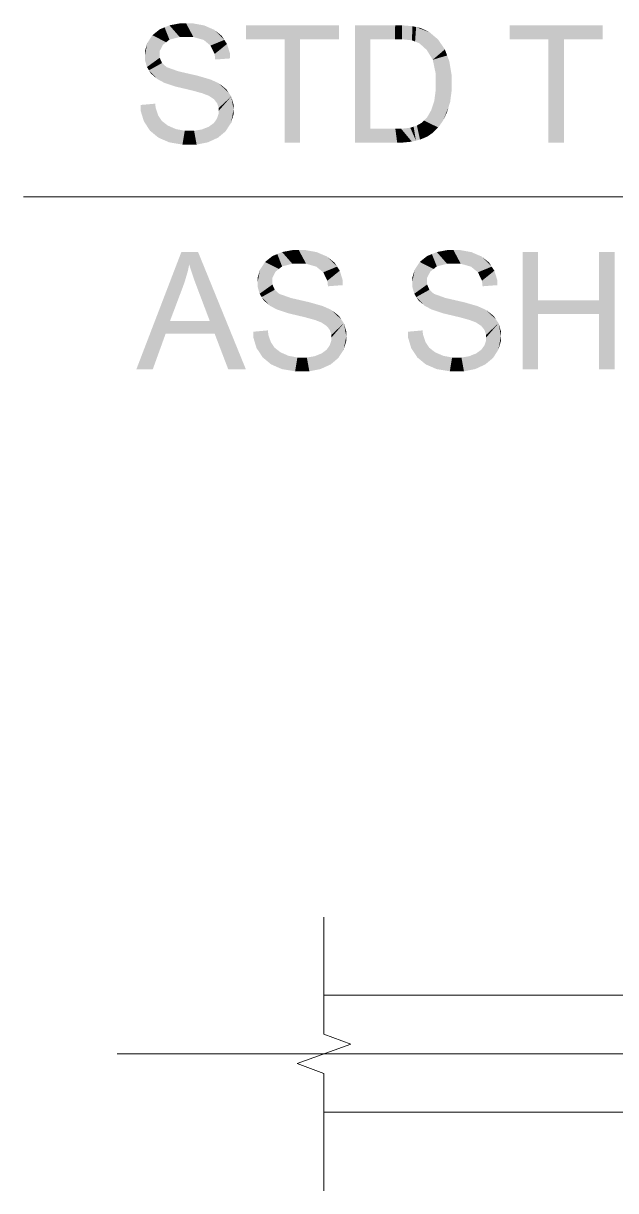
# Model space of a CAD drawing. Header units: millimetres. Extents: x 2 to 579, y 1 to 405.
# Drawn here: x 214.49 to 221.31, y 85.3 to 98.74 of the extents above; entities that cross this region are included whole.
import ezdxf

# ---------------------------------------------------------------- set-up
doc = ezdxf.new("R2010")
doc.units = ezdxf.units.MM
doc.linetypes.add('XKITLINE00', pattern=[0])
doc.layers.add('LinkedObject', color=7, linetype='Continuous', lineweight=0)

# ---------------------------------------------------------------- blocks, each defined once
blk = doc.blocks.new('*A4')
at = {"layer": 'LinkedObject'}
for points in [[(216.064, 98.673), (216.138, 98.524), (215.979, 98.605)], [(216.175, 98.554), (216.064, 98.673), (216.119, 98.696)], [(216.138, 98.524), (216.064, 98.673), (216.175, 98.554)], [(216.175, 98.719), (216.293, 98.584), (216.119, 98.696)], [(216.119, 98.696), (216.293, 98.584), (216.175, 98.554)], [(216.299, 98.742), (216.293, 98.584), (216.175, 98.719)], [(216.367, 98.742), (216.293, 98.584), (216.299, 98.742)], [(216.293, 98.584), (216.367, 98.742), (216.374, 98.584)], [(216.367, 98.742), (216.451, 98.584), (216.374, 98.584)], [(216.574, 98.718), (216.367, 98.742), (216.442, 98.742)], [(216.631, 98.693), (216.367, 98.742), (216.574, 98.718)], [(216.569, 98.551), (216.367, 98.742), (216.631, 98.693)], [(216.451, 98.584), (216.367, 98.742), (216.569, 98.551)], [(216.631, 98.693), (216.609, 98.518), (216.569, 98.551)], [(216.688, 98.669), (216.609, 98.518), (216.631, 98.693)], [(216.609, 98.518), (216.688, 98.669), (216.648, 98.486)], [(216.648, 98.486), (216.688, 98.669), (216.807, 98.551)], [(216.807, 98.551), (216.688, 98.669), (216.776, 98.598)], [(217.057, 98.719), (217.501, 98.559), (217.057, 98.559)], [(217.679, 98.559), (217.501, 98.559), (217.057, 98.719)], [(217.679, 98.559), (217.057, 98.719), (218.126, 98.719)], [(217.679, 98.559), (218.126, 98.719), (218.126, 98.559)], [(218.31, 98.719), (218.488, 98.559), (218.31, 97.369)], [(218.772, 98.559), (218.31, 98.719), (218.774, 98.719)], [(218.488, 98.559), (218.31, 98.719), (218.772, 98.559)], [(218.774, 98.719), (218.851, 98.559), (218.772, 98.559)], [(218.853, 98.719), (218.851, 98.559), (218.774, 98.719)], [(218.853, 98.719), (218.967, 98.546), (218.851, 98.559)], [(218.973, 98.709), (218.967, 98.546), (218.853, 98.719)], [(219.015, 98.699), (218.967, 98.546), (218.973, 98.709)], [(219.015, 98.699), (219.003, 98.532), (218.967, 98.546)], [(219.003, 98.532), (219.015, 98.699), (219.053, 98.512)], [(219.171, 98.638), (219.015, 98.699), (219.073, 98.686)], [(219.212, 98.603), (219.015, 98.699), (219.171, 98.638)], [(219.137, 98.436), (219.015, 98.699), (219.212, 98.603)], [(219.053, 98.512), (219.015, 98.699), (219.137, 98.436)], [(220.093, 98.719), (220.537, 98.559), (220.093, 98.559)], [(220.716, 98.559), (220.537, 98.559), (220.093, 98.719)], [(220.716, 98.559), (220.093, 98.719), (221.162, 98.719)], [(220.716, 98.559), (221.162, 98.719), (221.162, 98.559)], [(215.95, 98.561), (215.892, 98.369), (215.921, 98.516)], [(216.1, 98.495), (215.892, 98.369), (215.95, 98.561)], [(215.921, 98.516), (215.892, 98.369), (215.892, 98.42)], [(215.979, 98.605), (216.138, 98.524), (215.95, 98.561)], [(215.95, 98.561), (216.138, 98.524), (216.1, 98.495)], [(216.807, 98.551), (216.695, 98.389), (216.648, 98.486)], [(216.838, 98.504), (216.695, 98.389), (216.807, 98.551)], [(216.871, 98.397), (216.695, 98.389), (216.838, 98.504)], [(217.501, 97.369), (217.679, 98.559), (217.679, 97.369)], [(217.501, 98.559), (217.679, 98.559), (217.501, 97.369)], [(218.31, 97.369), (218.488, 98.559), (218.488, 97.528)], [(219.212, 98.603), (219.172, 98.379), (219.137, 98.436)], [(219.266, 98.558), (219.172, 98.379), (219.212, 98.603)], [(219.346, 98.442), (219.172, 98.379), (219.266, 98.558)], [(220.537, 97.369), (220.716, 98.559), (220.716, 97.369)], [(220.537, 98.559), (220.716, 98.559), (220.537, 97.369)], [(216.063, 98.423), (215.892, 98.369), (216.1, 98.495)], [(215.892, 98.369), (216.063, 98.423), (216.063, 98.381)], [(216.063, 98.345), (215.892, 98.369), (216.063, 98.381)], [(215.892, 98.369), (216.063, 98.345), (215.892, 98.323)], [(216.873, 98.338), (216.695, 98.389), (216.871, 98.397)], [(216.695, 98.389), (216.873, 98.338), (216.702, 98.325)], [(219.172, 98.379), (219.346, 98.442), (219.207, 98.323)], [(219.207, 98.323), (219.346, 98.442), (219.372, 98.372)], [(219.372, 98.372), (219.241, 98.16), (219.207, 98.323)], [(219.398, 98.302), (219.241, 98.16), (219.372, 98.372)], [(215.892, 98.323), (216.063, 98.345), (215.916, 98.239)], [(215.916, 98.239), (216.063, 98.345), (215.939, 98.201)], [(215.939, 98.201), (216.063, 98.345), (216.09, 98.285)], [(216.09, 98.285), (216.035, 98.101), (215.939, 98.201)], [(216.116, 98.261), (216.035, 98.101), (216.09, 98.285)], [(216.035, 98.101), (216.116, 98.261), (216.083, 98.075)], [(216.083, 98.075), (216.116, 98.261), (216.142, 98.238)], [(216.083, 98.075), (216.142, 98.238), (216.12, 98.055)], [(216.12, 98.055), (216.142, 98.238), (216.25, 98.013)], [(216.25, 98.013), (216.142, 98.238), (216.276, 98.19)], [(219.425, 98.141), (219.241, 98.16), (219.398, 98.302)], [(215.939, 98.201), (216.035, 98.101), (215.963, 98.164)], [(216.25, 98.013), (216.276, 98.19), (216.343, 97.991)], [(216.343, 97.991), (216.276, 98.19), (216.385, 98.165)], [(216.343, 97.991), (216.385, 98.165), (216.436, 97.969)], [(216.436, 97.969), (216.385, 98.165), (216.494, 98.14)], [(216.436, 97.969), (216.494, 98.14), (216.556, 97.936)], [(216.556, 97.936), (216.494, 98.14), (216.583, 97.925)], [(216.583, 97.925), (216.494, 98.14), (216.626, 97.909)], [(216.643, 98.097), (216.626, 97.909), (216.494, 98.14)], [(216.684, 98.079), (216.626, 97.909), (216.643, 98.097)], [(219.425, 98.051), (219.241, 98.16), (219.425, 98.141)], [(219.241, 98.16), (219.425, 98.051), (219.241, 98.054)], [(216.626, 97.909), (216.684, 98.079), (216.687, 97.869)], [(216.687, 97.869), (216.684, 98.079), (216.743, 98.052)], [(216.687, 97.869), (216.743, 98.052), (216.705, 97.846)], [(216.705, 97.846), (216.743, 98.052), (216.724, 97.822)], [(216.743, 98.052), (216.858, 97.941), (216.724, 97.822)], [(216.858, 97.941), (216.743, 98.052), (216.83, 97.983)], [(219.241, 97.977), (219.425, 97.974), (219.224, 97.847)], [(219.224, 97.847), (219.425, 97.974), (219.389, 97.779)], [(219.425, 98.051), (219.241, 97.977), (219.241, 98.054)], [(219.425, 97.974), (219.241, 97.977), (219.425, 98.051)], [(219.389, 97.779), (219.425, 97.974), (219.407, 97.838)], [(216.724, 97.822), (216.858, 97.941), (216.742, 97.766)], [(216.742, 97.766), (216.858, 97.941), (216.886, 97.9)], [(216.742, 97.766), (216.886, 97.9), (216.742, 97.735)], [(216.742, 97.735), (216.886, 97.9), (216.742, 97.703)], [(216.886, 97.9), (216.914, 97.75), (216.742, 97.703)], [(216.914, 97.75), (216.886, 97.9), (216.914, 97.804)], [(219.389, 97.779), (219.206, 97.794), (219.224, 97.847)], [(216.017, 97.766), (215.842, 97.802), (216.011, 97.817)], [(215.842, 97.802), (215.916, 97.56), (215.844, 97.734)], [(216.017, 97.766), (215.916, 97.56), (215.842, 97.802)], [(215.844, 97.734), (215.916, 97.56), (215.881, 97.613)], [(216.045, 97.683), (215.916, 97.56), (216.017, 97.766)], [(216.723, 97.646), (216.914, 97.75), (216.883, 97.594)], [(216.742, 97.703), (216.914, 97.75), (216.723, 97.646)], [(216.883, 97.594), (216.914, 97.75), (216.914, 97.696)], [(219.139, 97.655), (219.389, 97.779), (219.297, 97.582)], [(219.188, 97.74), (219.389, 97.779), (219.139, 97.655)], [(219.206, 97.794), (219.389, 97.779), (219.188, 97.74)], [(219.297, 97.582), (219.389, 97.779), (219.325, 97.621)], [(219.325, 97.621), (219.389, 97.779), (219.371, 97.719)], [(215.916, 97.56), (216.045, 97.683), (215.951, 97.506)], [(215.951, 97.506), (216.045, 97.683), (216.048, 97.426)], [(216.066, 97.65), (216.048, 97.426), (216.045, 97.683)], [(216.088, 97.618), (216.048, 97.426), (216.066, 97.65)], [(216.088, 97.618), (216.11, 97.399), (216.048, 97.426)], [(216.156, 97.565), (216.11, 97.399), (216.088, 97.618)], [(216.11, 97.399), (216.156, 97.565), (216.172, 97.372)], [(216.202, 97.545), (216.172, 97.372), (216.156, 97.565)], [(216.685, 97.593), (216.852, 97.547), (216.627, 97.551)], [(216.704, 97.619), (216.883, 97.594), (216.685, 97.593)], [(216.852, 97.547), (216.685, 97.593), (216.883, 97.594)], [(216.723, 97.646), (216.883, 97.594), (216.704, 97.619)], [(219.024, 97.565), (219.013, 97.392), (218.986, 97.553)], [(219.013, 97.392), (219.024, 97.565), (219.06, 97.403)], [(219.174, 97.459), (219.024, 97.565), (219.084, 97.6)], [(219.141, 97.437), (219.024, 97.565), (219.174, 97.459)], [(219.06, 97.403), (219.024, 97.565), (219.141, 97.437)], [(219.107, 97.623), (219.208, 97.482), (219.084, 97.6)], [(219.084, 97.6), (219.208, 97.482), (219.174, 97.459)], [(219.297, 97.582), (219.107, 97.623), (219.139, 97.655)], [(219.269, 97.543), (219.107, 97.623), (219.297, 97.582)], [(219.208, 97.482), (219.107, 97.623), (219.269, 97.543)], [(216.248, 97.525), (216.172, 97.372), (216.202, 97.545)], [(216.248, 97.525), (216.325, 97.346), (216.172, 97.372)], [(216.351, 97.505), (216.325, 97.346), (216.248, 97.525)], [(216.351, 97.505), (216.416, 97.346), (216.325, 97.346)], [(216.408, 97.505), (216.416, 97.346), (216.351, 97.505)], [(216.408, 97.505), (216.488, 97.346), (216.416, 97.346)], [(216.459, 97.505), (216.488, 97.346), (216.408, 97.505)], [(216.549, 97.52), (216.676, 97.399), (216.459, 97.505)], [(216.459, 97.505), (216.676, 97.399), (216.488, 97.346)], [(216.588, 97.536), (216.822, 97.499), (216.549, 97.52)], [(216.733, 97.425), (216.549, 97.52), (216.822, 97.499)], [(216.676, 97.399), (216.549, 97.52), (216.733, 97.425)], [(216.627, 97.551), (216.822, 97.499), (216.588, 97.536)], [(216.627, 97.551), (216.852, 97.547), (216.822, 97.499)], [(218.488, 97.528), (218.797, 97.369), (218.31, 97.369)], [(218.776, 97.528), (218.797, 97.369), (218.488, 97.528)], [(218.776, 97.528), (218.858, 97.369), (218.797, 97.369)], [(218.843, 97.528), (218.858, 97.369), (218.776, 97.528)], [(219.013, 97.392), (218.843, 97.528), (218.948, 97.54)], [(218.966, 97.38), (218.843, 97.528), (219.013, 97.392)], [(218.858, 97.369), (218.843, 97.528), (218.966, 97.38)], [(218.986, 97.553), (219.013, 97.392), (218.948, 97.54)], [(216.488, 97.346), (216.676, 97.399), (216.618, 97.372)], [(216.312, 96.109), (216.33, 95.709), (215.794, 94.759)], [(216.33, 95.709), (216.312, 96.109), (216.353, 95.773)], [(216.353, 95.773), (216.312, 96.109), (216.39, 95.902)], [(216.39, 95.902), (216.312, 96.109), (216.403, 95.967)], [(216.505, 96.109), (216.403, 95.967), (216.312, 96.109)], [(216.403, 95.967), (216.505, 96.109), (216.419, 95.912)], [(216.419, 95.912), (216.505, 96.109), (216.467, 95.771)], [(216.467, 95.771), (216.505, 96.109), (216.499, 95.686)], [(216.499, 95.686), (216.505, 96.109), (216.64, 95.314)], [(216.64, 95.314), (216.505, 96.109), (216.696, 95.168)], [(216.696, 95.168), (216.505, 96.109), (217.055, 94.759)], [(217.472, 95.944), (217.361, 96.063), (217.417, 96.086)], [(217.472, 96.109), (217.59, 95.974), (217.417, 96.086)], [(217.417, 96.086), (217.59, 95.974), (217.472, 95.944)], [(217.596, 96.132), (217.59, 95.974), (217.472, 96.109)], [(217.664, 96.132), (217.59, 95.974), (217.596, 96.132)], [(217.59, 95.974), (217.664, 96.132), (217.671, 95.974)], [(217.664, 96.132), (217.749, 95.974), (217.671, 95.974)], [(217.871, 96.108), (217.664, 96.132), (217.739, 96.132)], [(217.929, 96.083), (217.664, 96.132), (217.871, 96.108)], [(217.866, 95.941), (217.664, 96.132), (217.929, 96.083)], [(217.749, 95.974), (217.664, 96.132), (217.866, 95.941)], [(217.929, 96.083), (217.906, 95.908), (217.866, 95.941)], [(217.986, 96.059), (217.906, 95.908), (217.929, 96.083)], [(219.253, 95.944), (219.142, 96.063), (219.197, 96.086)], [(219.253, 96.109), (219.371, 95.974), (219.197, 96.086)], [(219.197, 96.086), (219.371, 95.974), (219.253, 95.944)], [(219.377, 96.132), (219.371, 95.974), (219.253, 96.109)], [(219.445, 96.132), (219.371, 95.974), (219.377, 96.132)], [(219.371, 95.974), (219.445, 96.132), (219.452, 95.974)], [(219.445, 96.132), (219.529, 95.974), (219.452, 95.974)], [(219.652, 96.108), (219.445, 96.132), (219.52, 96.132)], [(219.709, 96.083), (219.445, 96.132), (219.652, 96.108)], [(219.647, 95.941), (219.445, 96.132), (219.709, 96.083)], [(219.529, 95.974), (219.445, 96.132), (219.647, 95.941)], [(219.709, 96.083), (219.687, 95.908), (219.647, 95.941)], [(219.767, 96.059), (219.687, 95.908), (219.709, 96.083)], [(220.42, 95.554), (220.242, 94.759), (220.242, 96.109)], [(220.42, 95.554), (220.242, 96.109), (220.42, 96.109)], [(221.3, 96.109), (221.122, 95.554), (221.122, 96.109)], [(221.122, 95.395), (221.122, 95.554), (221.3, 96.109)], [(221.122, 95.395), (221.3, 96.109), (221.3, 94.759)], [(217.247, 95.951), (217.19, 95.759), (217.218, 95.906)], [(217.398, 95.885), (217.19, 95.759), (217.247, 95.951)], [(217.276, 95.995), (217.435, 95.914), (217.247, 95.951)], [(217.247, 95.951), (217.435, 95.914), (217.398, 95.885)], [(217.361, 96.063), (217.435, 95.914), (217.276, 95.995)], [(217.435, 95.914), (217.361, 96.063), (217.472, 95.944)], [(217.906, 95.908), (217.986, 96.059), (217.946, 95.876)], [(217.946, 95.876), (217.986, 96.059), (218.105, 95.941)], [(218.105, 95.941), (217.986, 96.059), (218.074, 95.988)], [(219.028, 95.951), (218.97, 95.759), (218.999, 95.906)], [(219.179, 95.885), (218.97, 95.759), (219.028, 95.951)], [(219.057, 95.995), (219.216, 95.914), (219.028, 95.951)], [(219.028, 95.951), (219.216, 95.914), (219.179, 95.885)], [(219.142, 96.063), (219.216, 95.914), (219.057, 95.995)], [(219.216, 95.914), (219.142, 96.063), (219.253, 95.944)], [(219.687, 95.908), (219.767, 96.059), (219.727, 95.876)], [(219.727, 95.876), (219.767, 96.059), (219.885, 95.941)], [(219.885, 95.941), (219.767, 96.059), (219.855, 95.988)], [(217.218, 95.906), (217.19, 95.759), (217.19, 95.811)], [(217.361, 95.813), (217.19, 95.759), (217.398, 95.885)], [(217.19, 95.759), (217.361, 95.813), (217.361, 95.771)], [(218.105, 95.941), (217.993, 95.779), (217.946, 95.876)], [(218.136, 95.894), (217.993, 95.779), (218.105, 95.941)], [(218.169, 95.788), (217.993, 95.779), (218.136, 95.894)], [(218.999, 95.906), (218.97, 95.759), (218.97, 95.811)], [(219.142, 95.813), (218.97, 95.759), (219.179, 95.885)], [(218.97, 95.759), (219.142, 95.813), (219.142, 95.771)], [(219.885, 95.941), (219.773, 95.779), (219.727, 95.876)], [(219.916, 95.894), (219.773, 95.779), (219.885, 95.941)], [(219.949, 95.788), (219.773, 95.779), (219.916, 95.894)], [(215.794, 94.759), (216.33, 95.709), (216.181, 95.314)], [(217.361, 95.735), (217.19, 95.759), (217.361, 95.771)], [(217.19, 95.759), (217.361, 95.735), (217.19, 95.713)], [(217.19, 95.713), (217.361, 95.735), (217.213, 95.629)], [(217.213, 95.629), (217.361, 95.735), (217.237, 95.591)], [(217.237, 95.591), (217.361, 95.735), (217.387, 95.675)], [(217.387, 95.675), (217.332, 95.491), (217.237, 95.591)], [(217.413, 95.651), (217.332, 95.491), (217.387, 95.675)], [(218.171, 95.728), (217.993, 95.779), (218.169, 95.788)], [(217.993, 95.779), (218.171, 95.728), (218, 95.715)], [(219.142, 95.735), (218.97, 95.759), (219.142, 95.771)], [(218.97, 95.759), (219.142, 95.735), (218.97, 95.713)], [(218.97, 95.713), (219.142, 95.735), (218.994, 95.629)], [(218.994, 95.629), (219.142, 95.735), (219.017, 95.591)], [(219.017, 95.591), (219.142, 95.735), (219.168, 95.675)], [(219.168, 95.675), (219.113, 95.491), (219.017, 95.591)], [(219.194, 95.651), (219.113, 95.491), (219.168, 95.675)], [(219.952, 95.728), (219.773, 95.779), (219.949, 95.788)], [(219.773, 95.779), (219.952, 95.728), (219.78, 95.715)], [(217.237, 95.591), (217.332, 95.491), (217.26, 95.554)], [(217.332, 95.491), (217.413, 95.651), (217.38, 95.465)], [(217.38, 95.465), (217.413, 95.651), (217.439, 95.628)], [(217.38, 95.465), (217.439, 95.628), (217.418, 95.446)], [(217.418, 95.446), (217.439, 95.628), (217.548, 95.403)], [(217.548, 95.403), (217.439, 95.628), (217.574, 95.58)], [(217.548, 95.403), (217.574, 95.58), (217.641, 95.381)], [(217.641, 95.381), (217.574, 95.58), (217.683, 95.555)], [(217.641, 95.381), (217.683, 95.555), (217.734, 95.359)], [(217.734, 95.359), (217.683, 95.555), (217.791, 95.53)], [(219.017, 95.591), (219.113, 95.491), (219.041, 95.554)], [(219.113, 95.491), (219.194, 95.651), (219.161, 95.465)], [(219.161, 95.465), (219.194, 95.651), (219.22, 95.628)], [(219.161, 95.465), (219.22, 95.628), (219.198, 95.446)], [(219.198, 95.446), (219.22, 95.628), (219.328, 95.403)], [(219.328, 95.403), (219.22, 95.628), (219.354, 95.58)], [(219.328, 95.403), (219.354, 95.58), (219.421, 95.381)], [(219.421, 95.381), (219.354, 95.58), (219.463, 95.555)], [(219.421, 95.381), (219.463, 95.555), (219.514, 95.359)], [(219.514, 95.359), (219.463, 95.555), (219.572, 95.53)], [(220.42, 95.395), (220.242, 94.759), (220.42, 95.554)], [(220.42, 95.554), (221.122, 95.395), (220.42, 95.395)], [(221.122, 95.554), (221.122, 95.395), (220.42, 95.554)], [(217.734, 95.359), (217.791, 95.53), (217.854, 95.326)], [(217.854, 95.326), (217.791, 95.53), (217.881, 95.315)], [(217.881, 95.315), (217.791, 95.53), (217.923, 95.299)], [(217.941, 95.487), (217.923, 95.299), (217.791, 95.53)], [(217.981, 95.469), (217.923, 95.299), (217.941, 95.487)], [(217.923, 95.299), (217.981, 95.469), (217.984, 95.259)], [(217.984, 95.259), (217.981, 95.469), (218.04, 95.442)], [(217.984, 95.259), (218.04, 95.442), (218.003, 95.236)], [(218.003, 95.236), (218.04, 95.442), (218.021, 95.212)], [(218.04, 95.442), (218.155, 95.331), (218.021, 95.212)], [(218.155, 95.331), (218.04, 95.442), (218.127, 95.373)], [(219.514, 95.359), (219.572, 95.53), (219.634, 95.326)], [(219.634, 95.326), (219.572, 95.53), (219.661, 95.315)], [(219.661, 95.315), (219.572, 95.53), (219.704, 95.299)], [(219.721, 95.487), (219.704, 95.299), (219.572, 95.53)], [(219.762, 95.469), (219.704, 95.299), (219.721, 95.487)], [(219.704, 95.299), (219.762, 95.469), (219.765, 95.259)], [(219.765, 95.259), (219.762, 95.469), (219.821, 95.442)], [(219.765, 95.259), (219.821, 95.442), (219.783, 95.236)], [(219.783, 95.236), (219.821, 95.442), (219.802, 95.212)], [(219.821, 95.442), (219.936, 95.331), (219.802, 95.212)], [(219.936, 95.331), (219.821, 95.442), (219.908, 95.373)], [(216.131, 95.168), (215.794, 94.759), (216.181, 95.314)], [(216.181, 95.314), (216.696, 95.168), (216.131, 95.168)], [(216.64, 95.314), (216.696, 95.168), (216.181, 95.314)], [(218.021, 95.212), (218.155, 95.331), (218.04, 95.156)], [(218.04, 95.156), (218.155, 95.331), (218.183, 95.29)], [(218.04, 95.156), (218.183, 95.29), (218.04, 95.125)], [(218.04, 95.125), (218.183, 95.29), (218.04, 95.093)], [(218.183, 95.29), (218.211, 95.14), (218.04, 95.093)], [(218.211, 95.14), (218.183, 95.29), (218.211, 95.194)], [(219.802, 95.212), (219.936, 95.331), (219.821, 95.156)], [(219.821, 95.156), (219.936, 95.331), (219.964, 95.29)], [(219.821, 95.156), (219.964, 95.29), (219.821, 95.125)], [(219.821, 95.125), (219.964, 95.29), (219.821, 95.093)], [(219.964, 95.29), (219.992, 95.14), (219.821, 95.093)], [(219.992, 95.14), (219.964, 95.29), (219.992, 95.194)], [(220.242, 94.759), (220.42, 95.395), (220.42, 94.759)], [(221.122, 95.395), (221.3, 94.759), (221.122, 94.759)], [(215.794, 94.759), (216.131, 95.168), (215.983, 94.759)], [(216.696, 95.168), (217.055, 94.759), (216.852, 94.759)], [(217.314, 95.156), (217.14, 95.192), (217.308, 95.207)], [(217.14, 95.192), (217.214, 94.95), (217.141, 95.125)], [(217.314, 95.156), (217.214, 94.95), (217.14, 95.192)], [(217.342, 95.073), (217.214, 94.95), (217.314, 95.156)], [(218.021, 95.036), (218.211, 95.14), (218.181, 94.984)], [(218.04, 95.093), (218.211, 95.14), (218.021, 95.036)], [(218.181, 94.984), (218.211, 95.14), (218.211, 95.086)], [(219.095, 95.156), (218.92, 95.192), (219.089, 95.207)], [(218.92, 95.192), (218.994, 94.95), (218.922, 95.125)], [(219.095, 95.156), (218.994, 94.95), (218.92, 95.192)], [(219.123, 95.073), (218.994, 94.95), (219.095, 95.156)], [(219.802, 95.036), (219.992, 95.14), (219.961, 94.984)], [(219.821, 95.093), (219.992, 95.14), (219.802, 95.036)], [(219.961, 94.984), (219.992, 95.14), (219.992, 95.086)], [(217.141, 95.125), (217.214, 94.95), (217.178, 95.003)], [(217.214, 94.95), (217.342, 95.073), (217.249, 94.896)], [(217.249, 94.896), (217.342, 95.073), (217.346, 94.816)], [(217.364, 95.04), (217.346, 94.816), (217.342, 95.073)], [(217.386, 95.008), (217.346, 94.816), (217.364, 95.04)], [(217.386, 95.008), (217.407, 94.789), (217.346, 94.816)], [(217.453, 94.955), (217.407, 94.789), (217.386, 95.008)], [(218.002, 95.009), (218.181, 94.984), (217.983, 94.983)], [(218.021, 95.036), (218.181, 94.984), (218.002, 95.009)], [(218.922, 95.125), (218.994, 94.95), (218.959, 95.003)], [(218.994, 94.95), (219.123, 95.073), (219.029, 94.896)], [(219.029, 94.896), (219.123, 95.073), (219.126, 94.816)], [(219.145, 95.04), (219.126, 94.816), (219.123, 95.073)], [(219.166, 95.008), (219.126, 94.816), (219.145, 95.04)], [(219.166, 95.008), (219.188, 94.789), (219.126, 94.816)], [(219.234, 94.955), (219.188, 94.789), (219.166, 95.008)], [(219.783, 95.009), (219.961, 94.984), (219.764, 94.983)], [(219.802, 95.036), (219.961, 94.984), (219.783, 95.009)], [(217.407, 94.789), (217.453, 94.955), (217.469, 94.762)], [(217.499, 94.935), (217.469, 94.762), (217.453, 94.955)], [(217.545, 94.915), (217.469, 94.762), (217.499, 94.935)], [(217.545, 94.915), (217.622, 94.736), (217.469, 94.762)], [(217.648, 94.895), (217.622, 94.736), (217.545, 94.915)], [(217.648, 94.895), (217.714, 94.736), (217.622, 94.736)], [(217.706, 94.895), (217.714, 94.736), (217.648, 94.895)], [(217.706, 94.895), (217.786, 94.736), (217.714, 94.736)], [(217.757, 94.895), (217.786, 94.736), (217.706, 94.895)], [(217.847, 94.91), (217.973, 94.789), (217.757, 94.895)], [(217.757, 94.895), (217.973, 94.789), (217.786, 94.736)], [(217.886, 94.926), (218.119, 94.889), (217.847, 94.91)], [(218.031, 94.815), (217.847, 94.91), (218.119, 94.889)], [(217.973, 94.789), (217.847, 94.91), (218.031, 94.815)], [(217.925, 94.941), (218.119, 94.889), (217.886, 94.926)], [(217.983, 94.983), (218.15, 94.937), (217.925, 94.941)], [(217.925, 94.941), (218.15, 94.937), (218.119, 94.889)], [(218.15, 94.937), (217.983, 94.983), (218.181, 94.984)], [(219.188, 94.789), (219.234, 94.955), (219.25, 94.762)], [(219.28, 94.935), (219.25, 94.762), (219.234, 94.955)], [(219.326, 94.915), (219.25, 94.762), (219.28, 94.935)], [(219.326, 94.915), (219.403, 94.736), (219.25, 94.762)], [(219.429, 94.895), (219.403, 94.736), (219.326, 94.915)], [(219.429, 94.895), (219.494, 94.736), (219.403, 94.736)], [(219.487, 94.895), (219.494, 94.736), (219.429, 94.895)], [(219.487, 94.895), (219.566, 94.736), (219.494, 94.736)], [(219.537, 94.895), (219.566, 94.736), (219.487, 94.895)], [(219.627, 94.91), (219.754, 94.789), (219.537, 94.895)], [(219.537, 94.895), (219.754, 94.789), (219.566, 94.736)], [(219.666, 94.926), (219.9, 94.889), (219.627, 94.91)], [(219.811, 94.815), (219.627, 94.91), (219.9, 94.889)], [(219.754, 94.789), (219.627, 94.91), (219.811, 94.815)], [(219.705, 94.941), (219.9, 94.889), (219.666, 94.926)], [(219.764, 94.983), (219.931, 94.937), (219.705, 94.941)], [(219.705, 94.941), (219.931, 94.937), (219.9, 94.889)], [(219.931, 94.937), (219.764, 94.983), (219.961, 94.984)], [(217.786, 94.736), (217.973, 94.789), (217.915, 94.762)], [(219.566, 94.736), (219.754, 94.789), (219.696, 94.762)]]:
    blk.add_hatch(color=7, dxfattribs=at).paths.add_polyline_path(points, flags=17)
at = {"layer": 'LinkedObject', "color": 6, "linetype": 'XKITLINE00', "lineweight": 0}
for p, q in [((230.369, 96.743), (214.493, 96.743)), ((215.573, 86.881), (228.746, 86.881))]:
    blk.add_line(p, q, dxfattribs=at)
at = {"layer": 'LinkedObject', "color": 7, "linetype": 'XKITLINE00', "lineweight": 0}
for p, q in [((217.953, 88.454), (217.953, 87.104)), ((217.953, 87.556), (247.087, 87.556)), ((217.953, 87.104), (218.262, 86.992)), ((218.262, 86.992), (217.644, 86.767)), ((217.644, 86.767), (217.953, 86.654)), ((217.953, 86.654), (217.953, 85.304)), ((247.087, 86.206), (217.953, 86.206))]:
    blk.add_line(p, q, dxfattribs=at)

msp = doc.modelspace()

# ---------------------------------------------------------------- block references
at = {"lineweight": 0}
msp.add_blockref('*A4', (0, 0), dxfattribs=at)

doc.saveas('drawing.dxf')
